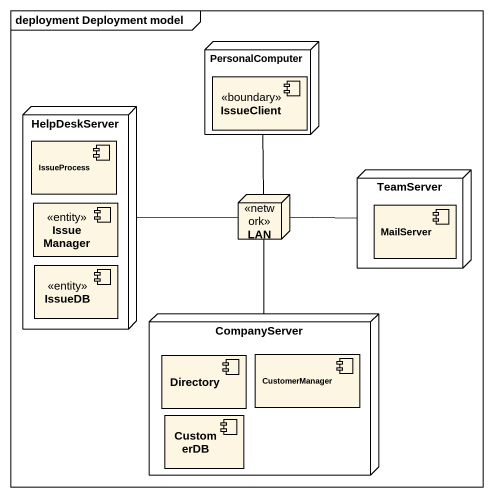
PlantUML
@startuml
mainframe deployment Deployment model
node PersonalComputer {
  component IssueClient <<boundary>>
}
node HelpDeskServer {
  component IssueProcess
  component IssueManager <<entity>>
  component IssueDB <<entity>>
}
node TeamServer {
  component MailServer
}
node LAN <<network>>
node CompanyServer {
  component Directory
  component CustomerManager
  component CustomerDB
}
PersonalComputer -- LAN
LAN -left- HelpDeskServer
LAN -right- TeamServer
LAN -- CompanyServer
@enduml
